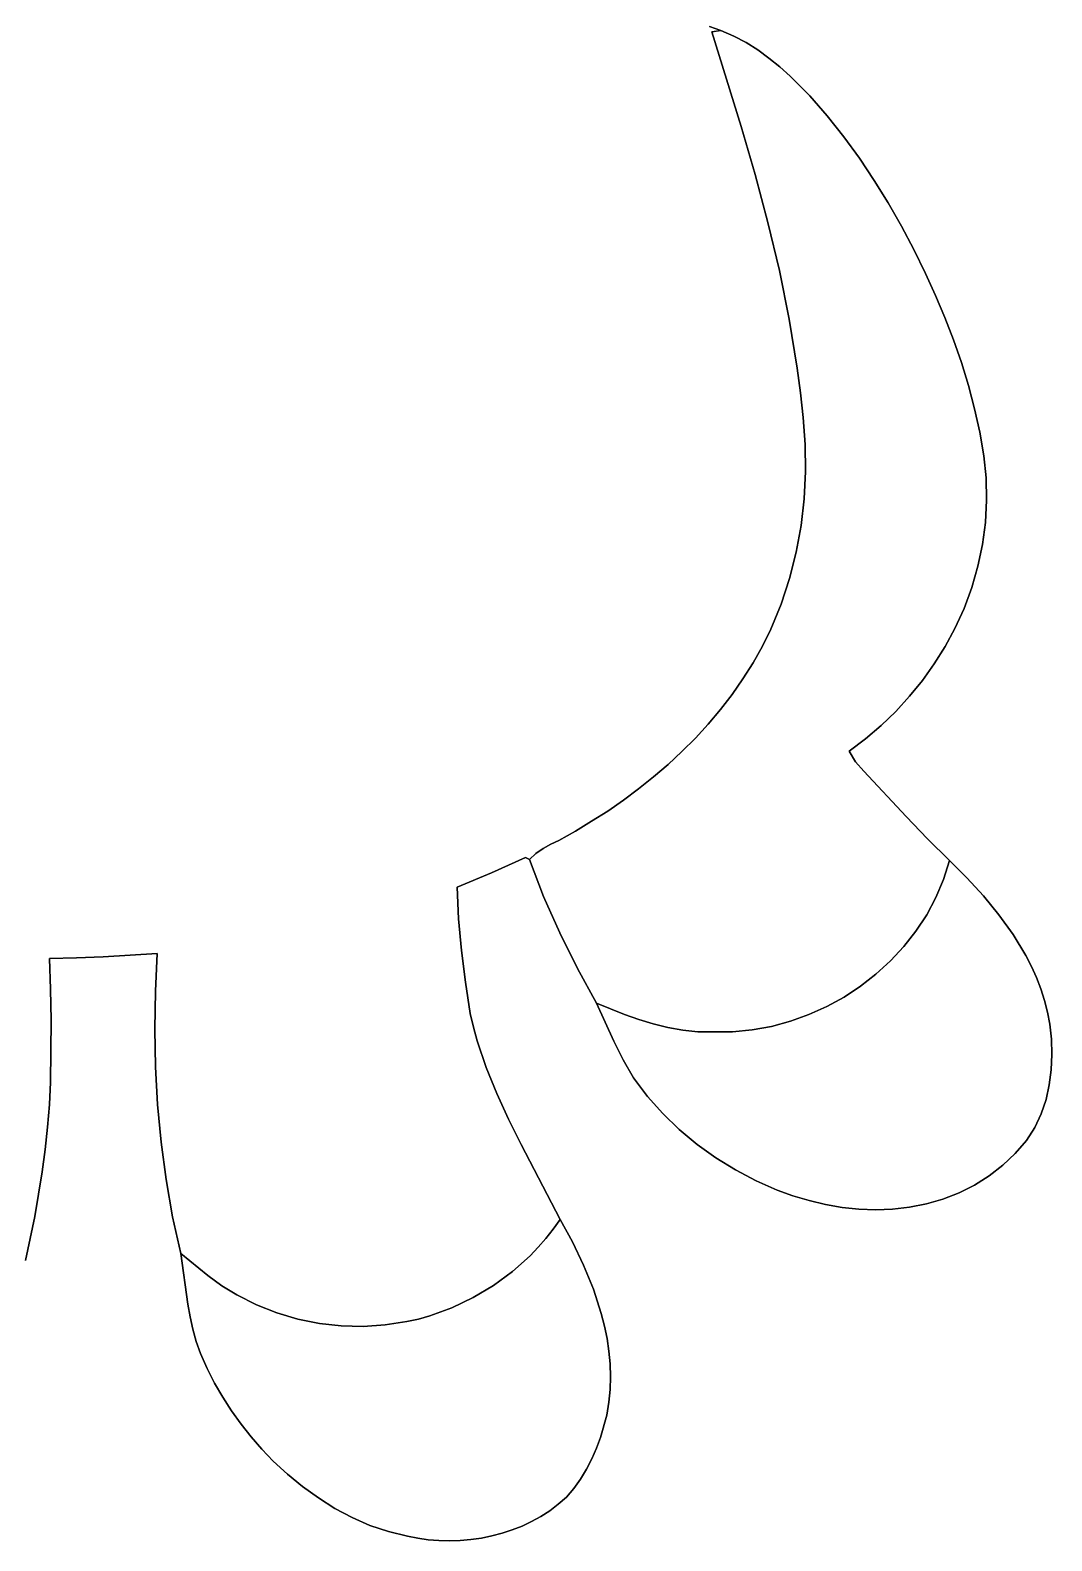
# Model space of a CAD drawing. Extents: x -1 to 957, y 1 to 1045.
# Drawn here: x 470.3 to 737.8, y 3 to 398.5 of the extents above; entities that cross this region are included whole.
import ezdxf

# ---------------------------------------------------------------- set-up
doc = ezdxf.new("R2010")
doc.units = 0

msp = doc.modelspace()

# ---------------------------------------------------------------- linework, layer by layer
for p, q in [((651.159, 398.41), (648.119, 399.49)), ((648.119, 399.49), (651.159, 398.41)), ((651.159, 398.41), (648.729, 398.08)), ((648.729, 398.08), (651.159, 398.41)), ((648.729, 398.08), (656.456187, 373.260781)), ((656.456187, 373.260781), (648.729, 398.08)), ((654.51234, 396.98584), (651.159, 398.41)), ((651.159, 398.41), (654.51234, 396.98584)), ((657.716969, 395.287344), (654.51234, 396.98584)), ((654.51234, 396.98584), (657.716969, 395.287344)), ((660.783551, 393.350488), (657.716969, 395.287344)), ((657.716969, 395.287344), (660.783551, 393.350488)), ((663.72275, 391.21125), (660.783551, 393.350488)), ((660.783551, 393.350488), (663.72275, 391.21125)), ((666.54523, 388.905605), (663.72275, 391.21125)), ((663.72275, 391.21125), (666.54523, 388.905605)), ((669.261656, 386.469531), (666.54523, 388.905605)), ((666.54523, 388.905605), (669.261656, 386.469531)), ((674.419, 381.35), (669.261656, 386.469531)), ((669.261656, 386.469531), (674.419, 381.35)), ((678.973512, 376.076367), (674.419, 381.35)), ((674.419, 381.35), (678.973512, 376.076367)), ((683.296344, 370.615938), (678.973512, 376.076367)), ((678.973512, 376.076367), (683.296344, 370.615938)), ((656.456187, 373.260781), (660.076383, 360.764277)), ((660.076383, 360.764277), (656.456187, 373.260781)), ((687.393941, 364.984414), (683.296344, 370.615938)), ((683.296344, 370.615938), (687.393941, 364.984414)), ((691.27275, 359.1975), (687.393941, 364.984414)), ((687.393941, 364.984414), (691.27275, 359.1975)), ((660.076383, 360.764277), (663.4315, 348.19875)), ((663.4315, 348.19875), (660.076383, 360.764277)), ((694.939215, 353.270898), (691.27275, 359.1975)), ((691.27275, 359.1975), (694.939215, 353.270898)), ((698.399781, 347.220312), (694.939215, 353.270898)), ((694.939215, 353.270898), (698.399781, 347.220312)), ((663.4315, 348.19875), (666.44443, 335.555879)), ((666.44443, 335.555879), (663.4315, 348.19875)), ((701.660895, 341.061445), (698.399781, 347.220312)), ((698.399781, 347.220312), (701.660895, 341.061445)), ((704.729, 334.81), (701.660895, 341.061445)), ((701.660895, 341.061445), (704.729, 334.81)), ((666.44443, 335.555879), (669.038063, 322.827344)), ((669.038063, 322.827344), (666.44443, 335.555879)), ((707.308707, 329.084902), (704.729, 334.81)), ((704.729, 334.81), (707.308707, 329.084902)), ((709.744156, 323.287969), (707.308707, 329.084902)), ((707.308707, 329.084902), (709.744156, 323.287969)), ((669.038063, 322.827344), (671.135289, 310.004824)), ((671.135289, 310.004824), (669.038063, 322.827344)), ((712.01109, 317.420488), (709.744156, 323.287969)), ((709.744156, 323.287969), (712.01109, 317.420488)), ((714.08525, 311.48375), (712.01109, 317.420488)), ((712.01109, 317.420488), (714.08525, 311.48375)), ((671.135289, 310.004824), (671.973653, 303.55572)), ((671.973653, 303.55572), (671.135289, 310.004824)), ((715.942379, 305.479043), (714.08525, 311.48375)), ((714.08525, 311.48375), (715.942379, 305.479043)), ((717.558219, 299.407656), (715.942379, 305.479043)), ((715.942379, 305.479043), (717.558219, 299.407656)), ((671.973653, 303.55572), (672.659, 297.08)), ((672.659, 297.08), (671.973653, 303.55572)), ((672.659, 297.08), (673.177379, 290.018418)), ((673.177379, 290.018418), (672.659, 297.08)), ((718.908512, 293.270879), (717.558219, 299.407656)), ((717.558219, 299.407656), (718.908512, 293.270879)), ((719.969, 287.07), (718.908512, 293.270879)), ((718.908512, 293.270879), (719.969, 287.07)), ((673.177379, 290.018418), (673.264156, 282.932344)), ((673.264156, 282.932344), (673.177379, 290.018418)), ((720.557574, 281.277207), (719.969, 287.07)), ((719.969, 287.07), (720.557574, 281.277207)), ((673.264156, 282.932344), (672.910543, 275.853535)), ((672.910543, 275.853535), (673.264156, 282.932344)), ((720.687594, 275.462031), (720.557574, 281.277207)), ((720.557574, 281.277207), (720.687594, 275.462031)), ((672.910543, 275.853535), (672.10775, 268.81375)), ((672.10775, 268.81375), (672.910543, 275.853535)), ((720.369254, 269.655527), (720.687594, 275.462031)), ((720.687594, 275.462031), (720.369254, 269.655527)), ((719.61275, 263.88875), (720.369254, 269.655527)), ((720.369254, 269.655527), (719.61275, 263.88875)), ((672.10775, 268.81375), (670.846988, 261.844746)), ((670.846988, 261.844746), (672.10775, 268.81375)), ((670.846988, 261.844746), (669.119469, 254.978281)), ((669.119469, 254.978281), (670.846988, 261.844746)), ((718.428277, 258.192754), (719.61275, 263.88875)), ((719.61275, 263.88875), (718.428277, 258.192754)), ((716.826031, 252.598594), (718.428277, 258.192754)), ((718.428277, 258.192754), (716.826031, 252.598594)), ((669.119469, 254.978281), (666.916402, 248.246113)), ((666.916402, 248.246113), (669.119469, 254.978281)), ((714.816207, 247.137324), (716.826031, 252.598594)), ((716.826031, 252.598594), (714.816207, 247.137324)), ((666.916402, 248.246113), (664.229, 241.68)), ((664.229, 241.68), (666.916402, 248.246113)), ((712.409, 241.84), (714.816207, 247.137324)), ((714.816207, 247.137324), (712.409, 241.84)), ((664.229, 241.68), (661.9939, 237.200559)), ((661.9939, 237.200559), (664.229, 241.68)), ((709.823043, 237.159004), (712.409, 241.84)), ((712.409, 241.84), (709.823043, 237.159004)), ((661.9939, 237.200559), (659.544449, 232.856191)), ((659.544449, 232.856191), (661.9939, 237.200559)), ((706.974469, 232.631406), (709.823043, 237.159004)), ((709.823043, 237.159004), (706.974469, 232.631406)), ((659.544449, 232.856191), (656.891297, 228.647205)), ((656.891297, 228.647205), (659.544449, 232.856191)), ((703.869723, 228.276543), (706.974469, 232.631406)), ((706.974469, 232.631406), (703.869723, 228.276543)), ((656.891297, 228.647205), (654.045094, 224.573906)), ((654.045094, 224.573906), (656.891297, 228.647205)), ((700.51525, 224.11375), (703.869723, 228.276543)), ((703.869723, 228.276543), (700.51525, 224.11375)), ((654.045094, 224.573906), (651.016488, 220.636604)), ((651.016488, 220.636604), (654.045094, 224.573906)), ((696.917496, 220.162363), (700.51525, 224.11375)), ((700.51525, 224.11375), (696.917496, 220.162363)), ((651.016488, 220.636604), (647.816129, 216.835605)), ((647.816129, 216.835605), (651.016488, 220.636604)), ((693.082906, 216.441719), (696.917496, 220.162363)), ((696.917496, 220.162363), (693.082906, 216.441719)), ((647.816129, 216.835605), (644.454667, 213.171218)), ((644.454667, 213.171218), (647.816129, 216.835605)), ((689.017926, 212.971152), (693.082906, 216.441719)), ((693.082906, 216.441719), (689.017926, 212.971152)), ((640.94275, 209.64375), (637.291029, 206.253508)), ((637.291029, 206.253508), (640.94275, 209.64375)), ((644.454667, 213.171218), (640.94275, 209.64375)), ((640.94275, 209.64375), (644.454667, 213.171218)), ((684.729, 209.77), (689.017926, 212.971152)), ((689.017926, 212.971152), (684.729, 209.77)), ((686.414, 206.97875), (684.729, 209.77)), ((684.729, 209.77), (686.414, 206.97875)), ((637.291029, 206.253508), (633.510152, 203.000801)), ((633.510152, 203.000801), (637.291029, 206.253508)), ((688.519, 204.48), (686.414, 206.97875)), ((686.414, 206.97875), (688.519, 204.48)), ((633.510152, 203.000801), (629.61077, 199.885935)), ((629.61077, 199.885935), (633.510152, 203.000801)), ((699.62025, 192.645), (688.519, 204.48)), ((688.519, 204.48), (699.62025, 192.645)), ((629.61077, 199.885935), (625.603531, 196.909219)), ((625.603531, 196.909219), (629.61077, 199.885935)), ((621.499085, 194.070959), (617.308082, 191.371465)), ((617.308082, 191.371465), (621.499085, 194.070959)), ((625.603531, 196.909219), (621.499085, 194.070959)), ((621.499085, 194.070959), (625.603531, 196.909219)), ((617.308082, 191.371465), (613.04117, 188.811042)), ((613.04117, 188.811042), (617.308082, 191.371465)), ((705.229469, 186.78375), (699.62025, 192.645)), ((699.62025, 192.645), (705.229469, 186.78375)), ((608.709, 186.39), (606.633844, 185.378281)), ((606.633844, 185.378281), (608.709, 186.39)), ((613.04117, 188.811042), (608.709, 186.39)), ((608.709, 186.39), (613.04117, 188.811042)), ((710.999, 181.08), (705.229469, 186.78375)), ((705.229469, 186.78375), (710.999, 181.08)), ((602.719781, 182.946094), (600.999, 181.4)), ((600.999, 181.4), (602.719781, 182.946094)), ((604.61775, 184.25125), (602.719781, 182.946094)), ((602.719781, 182.946094), (604.61775, 184.25125)), ((606.633844, 185.378281), (604.61775, 184.25125)), ((604.61775, 184.25125), (606.633844, 185.378281)), ((591.09525, 177.85875), (600.019, 181.86)), ((600.019, 181.86), (591.09525, 177.85875)), ((600.019, 181.86), (600.999, 181.4)), ((600.999, 181.4), (600.019, 181.86)), ((600.999, 181.4), (604.740406, 171.690781)), ((604.740406, 171.690781), (600.999, 181.4)), ((710.999, 181.08), (709.438316, 176.158933)), ((709.438316, 176.158933), (710.999, 181.08)), ((715.508316, 176.602715), (710.999, 181.08)), ((710.999, 181.08), (715.508316, 176.602715)), ((582.059, 174.12), (591.09525, 177.85875)), ((591.09525, 177.85875), (582.059, 174.12)), ((582.484, 165.825781), (582.059, 174.12)), ((582.059, 174.12), (582.484, 165.825781)), ((709.438316, 176.158933), (707.431031, 171.43209)), ((707.431031, 171.43209), (709.438316, 176.158933)), ((719.848531, 171.882969), (715.508316, 176.602715)), ((715.508316, 176.602715), (719.848531, 171.882969)), ((604.740406, 171.690781), (608.95525, 162.18125)), ((608.95525, 162.18125), (604.740406, 171.690781)), ((707.431031, 171.43209), (705.006793, 166.918381)), ((705.006793, 166.918381), (707.431031, 171.43209)), ((723.929293, 166.916426), (719.848531, 171.882969)), ((719.848531, 171.882969), (723.929293, 166.916426)), ((705.006793, 166.918381), (702.19525, 162.636719)), ((702.19525, 162.636719), (705.006793, 166.918381)), ((727.66025, 161.69875), (723.929293, 166.916426)), ((723.929293, 166.916426), (727.66025, 161.69875)), ((583.239, 157.55125), (582.484, 165.825781)), ((582.484, 165.825781), (583.239, 157.55125)), ((608.95525, 162.18125), (613.591969, 152.868594)), ((613.591969, 152.868594), (608.95525, 162.18125)), ((702.19525, 162.636719), (699.026051, 158.606013)), ((699.026051, 158.606013), (702.19525, 162.636719)), ((699.026051, 158.606013), (695.528844, 154.845176)), ((695.528844, 154.845176), (699.026051, 158.606013)), ((730.951051, 156.225605), (727.66025, 161.69875)), ((727.66025, 161.69875), (730.951051, 156.225605)), ((475.379, 155.48), (482.424, 155.595312)), ((482.424, 155.595312), (475.379, 155.48)), ((475.676969, 147.391719), (475.379, 155.48)), ((475.379, 155.48), (475.676969, 147.391719)), ((482.424, 155.595312), (489.4615, 155.9)), ((489.4615, 155.9), (482.424, 155.595312)), ((489.4615, 155.9), (503.529, 156.74)), ((503.529, 156.74), (489.4615, 155.9)), ((503.529, 156.74), (503.09902, 146.86834)), ((503.09902, 146.86834), (503.529, 156.74)), ((584.264, 149.301094), (583.239, 157.55125)), ((583.239, 157.55125), (584.264, 149.301094)), ((695.528844, 154.845176), (691.733277, 151.373118)), ((691.733277, 151.373118), (695.528844, 154.845176)), ((732.403158, 153.391877), (730.951051, 156.225605)), ((730.951051, 156.225605), (732.403158, 153.391877)), ((613.591969, 152.868594), (618.599, 143.75)), ((618.599, 143.75), (613.591969, 152.868594)), ((691.733277, 151.373118), (687.669, 148.20875)), ((687.669, 148.20875), (691.733277, 151.373118)), ((733.711344, 150.492656), (732.403158, 153.391877)), ((732.403158, 153.391877), (733.711344, 150.492656)), ((734.864315, 147.5274), (733.711344, 150.492656)), ((733.711344, 150.492656), (734.864315, 147.5274)), ((475.79775, 139.29875), (475.676969, 147.391719)), ((475.676969, 147.391719), (475.79775, 139.29875)), ((503.09902, 146.86834), (502.965406, 136.981098)), ((502.965406, 136.981098), (503.09902, 146.86834)), ((585.499, 141.08), (584.264, 149.301094)), ((584.264, 149.301094), (585.499, 141.08)), ((687.669, 148.20875), (683.36566, 145.370984)), ((683.36566, 145.370984), (687.669, 148.20875)), ((735.850777, 144.495566), (734.864315, 147.5274)), ((734.864315, 147.5274), (735.850777, 144.495566)), ((618.599, 143.75), (623.11525, 133.81125)), ((625.918844, 140.777969), (618.599, 143.75)), ((623.11525, 133.81125), (618.599, 143.75)), ((618.599, 143.75), (625.918844, 140.777969)), ((678.852906, 142.87873), (674.160387, 140.750901)), ((674.160387, 140.750901), (678.852906, 142.87873)), ((683.36566, 145.370984), (678.852906, 142.87873)), ((678.852906, 142.87873), (683.36566, 145.370984)), ((736.659437, 141.396614), (735.850777, 144.495566)), ((735.850777, 144.495566), (736.659437, 141.396614)), ((475.639, 123.11), (475.79775, 139.29875)), ((475.79775, 139.29875), (475.639, 123.11)), ((586.352018, 137.471548), (585.499, 141.08)), ((585.499, 141.08), (586.352018, 137.471548)), ((629.651598, 139.46041), (625.918844, 140.777969)), ((625.918844, 140.777969), (629.651598, 139.46041)), ((633.43275, 138.31125), (629.651598, 139.46041)), ((629.651598, 139.46041), (633.43275, 138.31125)), ((669.31775, 139.006406), (664.354645, 137.664158)), ((664.354645, 137.664158), (669.31775, 139.006406)), ((674.160387, 140.750901), (669.31775, 139.006406)), ((669.31775, 139.006406), (674.160387, 140.750901)), ((737.279, 138.23), (736.659437, 141.396614)), ((736.659437, 141.396614), (737.279, 138.23)), ((502.965406, 136.981098), (503.152652, 127.093629)), ((503.152652, 127.093629), (502.965406, 136.981098)), ((587.346422, 133.914571), (586.352018, 137.471548)), ((586.352018, 137.471548), (587.346422, 133.914571)), ((637.262184, 137.372559), (633.43275, 138.31125)), ((633.43275, 138.31125), (637.262184, 137.372559)), ((641.139781, 136.686406), (637.262184, 137.372559)), ((637.262184, 137.372559), (641.139781, 136.686406)), ((645.065426, 136.294863), (641.139781, 136.686406)), ((641.139781, 136.686406), (645.065426, 136.294863)), ((649.039, 136.24), (645.065426, 136.294863)), ((645.065426, 136.294863), (649.039, 136.24)), ((654.185621, 136.262043), (649.039, 136.24)), ((649.039, 136.24), (654.185621, 136.262043)), ((659.300719, 136.743066), (654.185621, 136.262043)), ((654.185621, 136.262043), (659.300719, 136.743066)), ((664.354645, 137.664158), (659.300719, 136.743066)), ((659.300719, 136.743066), (664.354645, 137.664158)), ((737.636969, 134.305332), (737.279, 138.23)), ((737.279, 138.23), (737.636969, 134.305332)), ((589.709, 126.937817), (587.346422, 133.914571)), ((587.346422, 133.914571), (589.709, 126.937817)), ((623.11525, 133.81125), (625.572594, 128.937969)), ((625.572594, 128.937969), (623.11525, 133.81125)), ((737.754, 130.324531), (737.636969, 134.305332)), ((737.636969, 134.305332), (737.754, 130.324531)), ((503.152652, 127.093629), (503.68525, 117.221288)), ((503.68525, 117.221288), (503.152652, 127.093629)), ((592.485953, 120.115289), (589.709, 126.937817)), ((589.709, 126.937817), (592.485953, 120.115289)), ((625.572594, 128.937969), (628.239, 124.18)), ((628.239, 124.18), (625.572594, 128.937969)), ((737.589781, 126.333652), (737.754, 130.324531)), ((737.754, 130.324531), (737.589781, 126.333652)), ((475.344918, 117.203079), (475.639, 123.11)), ((475.639, 123.11), (475.344918, 117.203079)), ((628.239, 124.18), (631.881656, 119.349669)), ((631.881656, 119.349669), (628.239, 124.18)), ((737.104, 122.37875), (737.589781, 126.333652)), ((737.589781, 126.333652), (737.104, 122.37875)), ((595.5765, 113.412537), (592.485953, 120.115289)), ((592.485953, 120.115289), (595.5765, 113.412537)), ((631.881656, 119.349669), (635.894625, 114.832348)), ((635.894625, 114.832348), (631.881656, 119.349669)), ((736.256344, 118.505879), (737.104, 122.37875)), ((737.104, 122.37875), (736.256344, 118.505879)), ((474.881969, 111.310828), (475.344918, 117.203079)), ((475.344918, 117.203079), (474.881969, 111.310828)), ((503.68525, 117.221288), (504.587691, 107.379429)), ((504.587691, 107.379429), (503.68525, 117.221288)), ((635.894625, 114.832348), (640.244156, 110.637301)), ((640.244156, 110.637301), (635.894625, 114.832348)), ((733.314156, 111.190449), (735.0065, 114.761094)), ((735.0065, 114.761094), (733.314156, 111.190449)), ((735.0065, 114.761094), (736.256344, 118.505879)), ((736.256344, 118.505879), (735.0065, 114.761094)), ((474.260348, 105.434763), (474.881969, 111.310828)), ((474.881969, 111.310828), (474.260348, 105.434763)), ((598.879859, 106.795112), (595.5765, 113.412537)), ((595.5765, 113.412537), (598.879859, 106.795112)), ((731.139, 107.84), (733.314156, 111.190449)), ((733.314156, 111.190449), (731.139, 107.84)), ((504.587691, 107.379429), (505.884469, 97.583408)), ((505.884469, 97.583408), (504.587691, 107.379429)), ((602.29525, 100.228564), (598.879859, 106.795112)), ((598.879859, 106.795112), (602.29525, 100.228564)), ((640.244156, 110.637301), (644.8965, 106.773787)), ((644.8965, 106.773787), (640.244156, 110.637301)), ((728.185875, 104.419298), (731.139, 107.84)), ((731.139, 107.84), (728.185875, 104.419298)), ((473.49025, 99.5764), (474.260348, 105.434763)), ((474.260348, 105.434763), (473.49025, 99.5764)), ((644.8965, 106.773787), (649.817906, 103.251069)), ((649.817906, 103.251069), (644.8965, 106.773787)), ((649.817906, 103.251069), (654.974625, 100.078408)), ((654.974625, 100.078408), (649.817906, 103.251069)), ((724.90275, 101.316267), (728.185875, 104.419298)), ((728.185875, 104.419298), (724.90275, 101.316267)), ((471.545406, 87.918847), (473.49025, 99.5764)), ((473.49025, 99.5764), (471.545406, 87.918847)), ((609.059, 87.1103), (602.29525, 100.228564)), ((602.29525, 100.228564), (609.059, 87.1103)), ((654.974625, 100.078408), (660.332906, 97.265064)), ((660.332906, 97.265064), (654.974625, 100.078408)), ((721.329, 98.548606), (724.90275, 101.316267)), ((724.90275, 101.316267), (721.329, 98.548606)), ((505.884469, 97.583408), (507.600074, 87.84858)), ((507.600074, 87.84858), (505.884469, 97.583408)), ((660.332906, 97.265064), (665.859, 94.8203)), ((665.859, 94.8203), (660.332906, 97.265064)), ((713.467125, 94.090187), (717.504, 96.134012)), ((717.504, 96.134012), (713.467125, 94.090187)), ((717.504, 96.134012), (721.329, 98.548606)), ((721.329, 98.548606), (717.504, 96.134012)), ((665.859, 94.8203), (670.008902, 93.346511)), ((670.008902, 93.346511), (665.859, 94.8203)), ((670.008902, 93.346511), (674.242594, 92.078738)), ((674.242594, 92.078738), (670.008902, 93.346511)), ((674.242594, 92.078738), (678.543551, 91.04487)), ((678.543551, 91.04487), (674.242594, 92.078738)), ((678.543551, 91.04487), (682.89525, 90.2728)), ((682.89525, 90.2728), (678.543551, 91.04487)), ((700.479, 90.3603), (704.91525, 91.185631)), ((704.91525, 91.185631), (700.479, 90.3603)), ((704.91525, 91.185631), (709.25775, 92.434827)), ((709.25775, 92.434827), (704.91525, 91.185631)), ((709.25775, 92.434827), (713.467125, 94.090187)), ((713.467125, 94.090187), (709.25775, 92.434827)), ((469.129, 76.3503), (471.545406, 87.918847)), ((471.545406, 87.918847), (469.129, 76.3503)), ((507.600074, 87.84858), (509.759, 78.1903)), ((509.759, 78.1903), (507.600074, 87.84858)), ((609.059, 87.1103), (607.268324, 84.588452)), ((607.268324, 84.588452), (609.059, 87.1103)), ((612.260348, 81.253737), (609.059, 87.1103)), ((609.059, 87.1103), (612.260348, 81.253737)), ((682.89525, 90.2728), (687.281168, 89.790417)), ((687.281168, 89.790417), (682.89525, 90.2728)), ((687.281168, 89.790417), (691.684781, 89.625612)), ((691.684781, 89.625612), (687.281168, 89.790417)), ((691.684781, 89.625612), (696.089566, 89.806277)), ((696.089566, 89.806277), (691.684781, 89.625612)), ((696.089566, 89.806277), (700.479, 90.3603)), ((700.479, 90.3603), (696.089566, 89.806277)), ((607.268324, 84.588452), (605.354059, 82.162859)), ((605.354059, 82.162859), (607.268324, 84.588452)), ((603.322225, 79.837197), (601.178844, 77.615144)), ((601.178844, 77.615144), (603.322225, 79.837197)), ((605.354059, 82.162859), (603.322225, 79.837197)), ((603.322225, 79.837197), (605.354059, 82.162859)), ((615.194156, 75.17405), (612.260348, 81.253737)), ((612.260348, 81.253737), (615.194156, 75.17405)), ((509.759, 78.1903), (511.60275, 64.9178)), ((516.8365, 72.41905), (509.759, 78.1903)), ((511.60275, 64.9178), (509.759, 78.1903)), ((509.759, 78.1903), (516.8365, 72.41905)), ((601.178844, 77.615144), (596.58152, 73.49657)), ((596.58152, 73.49657), (601.178844, 77.615144)), ((617.755074, 68.904988), (615.194156, 75.17405)), ((615.194156, 75.17405), (617.755074, 68.904988)), ((520.514, 69.726081), (516.8365, 72.41905)), ((516.8365, 72.41905), (520.514, 69.726081)), ((596.58152, 73.49657), (591.61025, 69.83655)), ((591.61025, 69.83655), (596.58152, 73.49657)), ((524.439, 67.3903), (520.514, 69.726081)), ((520.514, 69.726081), (524.439, 67.3903)), ((529.570035, 64.770866), (524.439, 67.3903)), ((524.439, 67.3903), (529.570035, 64.770866)), ((591.61025, 69.83655), (586.313199, 66.664499)), ((586.313199, 66.664499), (591.61025, 69.83655)), ((619.83775, 62.4803), (617.755074, 68.904988)), ((617.755074, 68.904988), (619.83775, 62.4803)), ((511.60275, 64.9178), (512.175895, 61.621355)), ((512.175895, 61.621355), (511.60275, 64.9178)), ((534.913531, 62.649831), (529.570035, 64.770866)), ((529.570035, 64.770866), (534.913531, 62.649831)), ((580.738531, 64.009831), (574.93441, 61.90196)), ((574.93441, 61.90196), (580.738531, 64.009831)), ((586.313199, 66.664499), (580.738531, 64.009831)), ((580.738531, 64.009831), (586.313199, 66.664499)), ((512.175895, 61.621355), (512.890719, 58.359363)), ((512.890719, 58.359363), (512.175895, 61.621355)), ((540.425074, 61.026843), (534.913531, 62.649831)), ((534.913531, 62.649831), (540.425074, 61.026843)), ((546.06025, 59.90155), (540.425074, 61.026843)), ((540.425074, 61.026843), (546.06025, 59.90155)), ((551.774645, 59.273601), (546.06025, 59.90155)), ((546.06025, 59.90155), (551.774645, 59.273601)), ((563.263434, 59.508327), (557.523844, 59.142644)), ((557.523844, 59.142644), (563.263434, 59.508327)), ((568.949, 60.3703), (563.263434, 59.508327)), ((563.263434, 59.508327), (568.949, 60.3703)), ((571.961356, 61.062265), (568.949, 60.3703)), ((568.949, 60.3703), (571.961356, 61.062265)), ((574.93441, 61.90196), (571.961356, 61.062265)), ((571.961356, 61.062265), (574.93441, 61.90196)), ((620.666825, 59.220144), (619.83775, 62.4803)), ((619.83775, 62.4803), (620.666825, 59.220144)), ((512.890719, 58.359363), (513.795621, 55.144714)), ((513.795621, 55.144714), (512.890719, 58.359363)), ((557.523844, 59.142644), (551.774645, 59.273601)), ((551.774645, 59.273601), (557.523844, 59.142644)), ((621.336832, 55.933737), (620.666825, 59.220144)), ((620.666825, 59.220144), (621.336832, 55.933737)), ((621.834603, 52.6253), (621.336832, 55.933737)), ((621.336832, 55.933737), (621.834603, 52.6253)), ((513.795621, 55.144714), (514.939, 51.9903)), ((514.939, 51.9903), (513.795621, 55.144714)), ((514.939, 51.9903), (516.649469, 48.074929)), ((516.649469, 48.074929), (514.939, 51.9903)), ((622.146969, 49.29905), (621.834603, 52.6253)), ((621.834603, 52.6253), (622.146969, 49.29905)), ((516.649469, 48.074929), (518.582125, 44.271706)), ((518.582125, 44.271706), (516.649469, 48.074929)), ((622.26076, 45.959206), (622.146969, 49.29905)), ((622.146969, 49.29905), (622.26076, 45.959206)), ((518.582125, 44.271706), (520.720094, 40.581218)), ((520.720094, 40.581218), (518.582125, 44.271706)), ((622.162809, 42.609988), (622.26076, 45.959206)), ((622.26076, 45.959206), (622.162809, 42.609988)), ((520.720094, 40.581218), (523.0465, 37.00405)), ((523.0465, 37.00405), (520.720094, 40.581218)), ((621.839945, 39.255612), (622.162809, 42.609988)), ((622.162809, 42.609988), (621.839945, 39.255612)), ((523.0465, 37.00405), (525.544469, 33.540788)), ((525.544469, 33.540788), (523.0465, 37.00405)), ((619.614469, 30.078114), (621.279, 35.9003)), ((621.279, 35.9003), (619.614469, 30.078114)), ((621.279, 35.9003), (621.839945, 39.255612)), ((621.839945, 39.255612), (621.279, 35.9003)), ((525.544469, 33.540788), (528.197125, 30.192019)), ((528.197125, 30.192019), (525.544469, 33.540788)), ((528.197125, 30.192019), (530.987594, 26.958327)), ((530.987594, 26.958327), (528.197125, 30.192019)), ((618.570738, 27.217766), (619.614469, 30.078114)), ((619.614469, 30.078114), (618.570738, 27.217766)), ((530.987594, 26.958327), (533.899, 23.8403)), ((533.899, 23.8403), (530.987594, 26.958327)), ((533.899, 23.8403), (537.674703, 20.423457)), ((537.674703, 20.423457), (533.899, 23.8403)), ((615.991793, 21.716926), (617.36775, 24.422812)), ((617.36775, 24.422812), (615.991793, 21.716926)), ((617.36775, 24.422812), (618.570738, 27.217766)), ((618.570738, 27.217766), (617.36775, 24.422812)), ((537.674703, 20.423457), (541.64025, 17.197853)), ((541.64025, 17.197853), (537.674703, 20.423457)), ((614.429156, 19.12378), (615.991793, 21.716926)), ((615.991793, 21.716926), (614.429156, 19.12378)), ((541.64025, 17.197853), (545.789547, 14.204741)), ((545.789547, 14.204741), (541.64025, 17.197853)), ((610.689, 14.3704), (612.666129, 16.667047)), ((612.666129, 16.667047), (610.689, 14.3704)), ((612.666129, 16.667047), (614.429156, 19.12378)), ((614.429156, 19.12378), (612.666129, 16.667047)), ((545.789547, 14.204741), (550.1165, 11.485373)), ((550.1165, 11.485373), (545.789547, 14.204741)), ((606.35482, 10.870703), (608.579903, 12.538461)), ((608.579903, 12.538461), (606.35482, 10.870703)), ((608.579903, 12.538461), (610.689, 14.3704)), ((610.689, 14.3704), (608.579903, 12.538461)), ((550.1165, 11.485373), (554.615016, 9.080999)), ((554.615016, 9.080999), (550.1165, 11.485373)), ((554.615016, 9.080999), (559.279, 7.032873)), ((559.279, 7.032873), (554.615016, 9.080999)), ((599.091759, 6.841962), (601.599938, 8.023508)), ((601.599938, 8.023508), (599.091759, 6.841962)), ((601.599938, 8.023508), (604.024562, 9.36607)), ((604.024562, 9.36607), (601.599938, 8.023508)), ((604.024562, 9.36607), (606.35482, 10.870703)), ((606.35482, 10.870703), (604.024562, 9.36607)), ((559.279, 7.032873), (564.102359, 5.382246)), ((564.102359, 5.382246), (559.279, 7.032873)), ((564.102359, 5.382246), (569.079, 4.17037)), ((569.079, 4.17037), (564.102359, 5.382246)), ((569.079, 4.17037), (571.792784, 3.65035)), ((571.792784, 3.65035), (569.079, 4.17037)), ((588.439708, 3.704845), (591.174, 4.252874)), ((591.174, 4.252874), (588.439708, 3.704845)), ((591.174, 4.252874), (593.867979, 4.9577)), ((593.867979, 4.9577), (591.174, 4.252874)), ((593.867979, 4.9577), (596.510836, 5.820377)), ((596.510836, 5.820377), (593.867979, 4.9577)), ((596.510836, 5.820377), (599.091759, 6.841962)), ((599.091759, 6.841962), (596.510836, 5.820377)), ((571.792784, 3.65035), (574.54193, 3.279745)), ((574.54193, 3.279745), (571.792784, 3.65035)), ((574.54193, 3.279745), (577.315626, 3.059608)), ((577.315626, 3.059608), (574.54193, 3.279745)), ((577.315626, 3.059608), (580.103063, 2.990995)), ((580.103063, 2.990995), (577.315626, 3.059608)), ((580.103063, 2.990995), (582.893429, 3.074961)), ((582.893429, 3.074961), (580.103063, 2.990995)), ((582.893429, 3.074961), (585.675914, 3.312559)), ((585.675914, 3.312559), (582.893429, 3.074961)), ((585.675914, 3.312559), (588.439708, 3.704845)), ((588.439708, 3.704845), (585.675914, 3.312559))]:
    msp.add_line(p, q)

doc.saveas('drawing.dxf')
